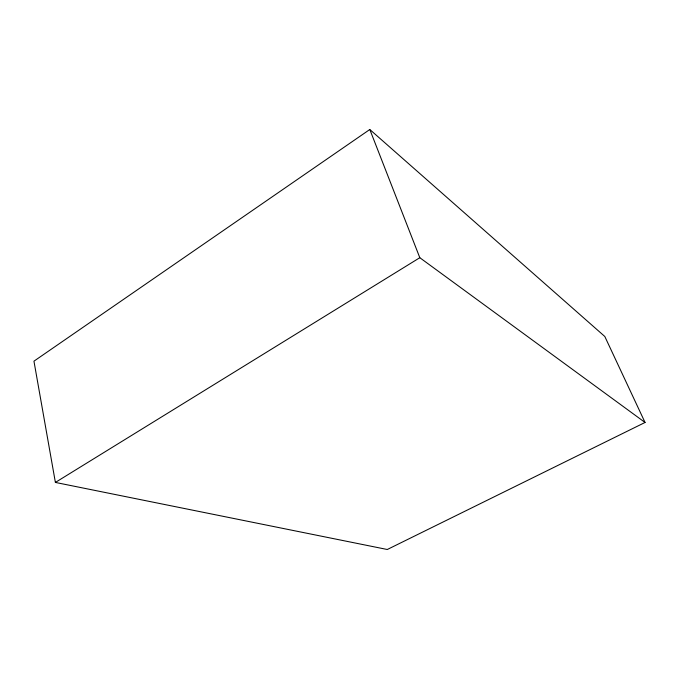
<?xml version="1.0" encoding="UTF-8"?>
<svg xmlns="http://www.w3.org/2000/svg" width="679" height="679" viewBox="0 0 679 679"><rect width="100%" height="100%" fill="white"/><g stroke="black" fill="none" stroke-linecap="round" stroke-linejoin="round"><path stroke-width="1.02" d="M369.809 129.502L33.95 361.169L55.389 482.429L387.276 549.498L645.05 422.465L604.811 336.487L369.809 129.502L419.809 257.706L645.05 422.465M55.389 482.429L419.809 257.706"/></g></svg>
